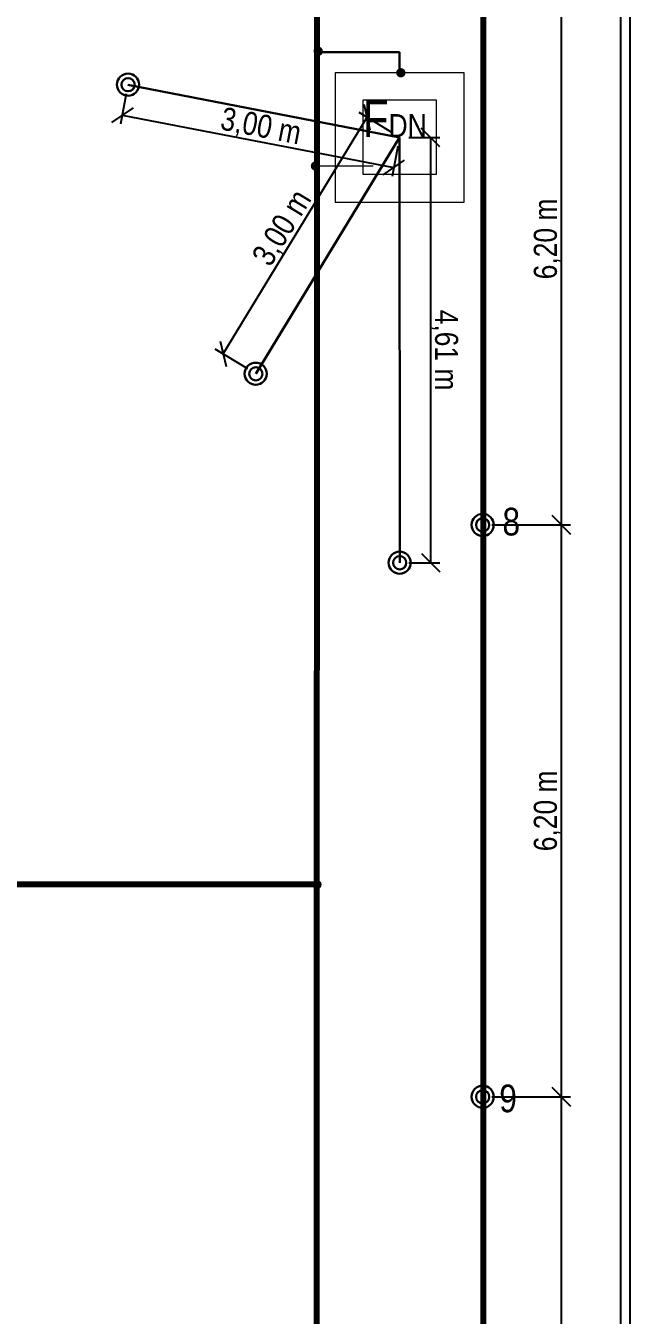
# Model space of a CAD drawing. Header units: inches. Extents: x -406115 to -363140, y -27318 to 35879.
# Drawn here: x -369694 to -363140, y 4708 to 18685 of the extents above; entities that cross this region are included whole.
import ezdxf

# ---------------------------------------------------------------- set-up
doc = ezdxf.new("R2010")
doc.units = ezdxf.units.IN
doc.header["$MEASUREMENT"] = 0
doc.header["$PDSIZE"] = 5
for name, color, linetype, lineweight, true_color in [('cote', 7, 'Continuous', 9, 0x525252), ('priza dirijare potentiale', 7, 'Continuous', 80, 0x9eff9e), ('priza pam.artificiala perimetrala', 7, 'Continuous', 80, 0x96222e), ('ramificatii la priza pamant', 7, 'Continuous', 5, 0x007a00)]:
    doc.layers.add(name, color=color, linetype=linetype, lineweight=lineweight, true_color=true_color)
for name, color, linetype, lineweight in [('electrozi verticali cupru perimetrali', 22, 'Continuous', 30), ('fundatii', 144, 'Continuous', 50), ('loc sudura', 92, 'Continuous', 30), ('priza pamant pentru descarcatoare', 6, 'Continuous', 30), ('ramificatie la priza fundatie', 5, 'Continuous', 30), ('text 1', 7, 'Continuous', 25)]:
    doc.layers.add(name, color=color, linetype=linetype, lineweight=lineweight)
doc.styles.get("Standard").update_dxf_attribs({"font": 'ARIALN.TTF'})
doc.dimstyles.get("Standard").update_dxf_attribs({"dimtxt": 250, "dimasz": 200, "dimexe": 100, "dimexo": 100, "dimgap": 100, "dimtad": 1, "dimlfac": 0.001, "dimzin": 0, "dimtxsty": 'Standard', "dimblk": 'OBLIQUE', "dimcen": 0.09, "dimadec": 0, "dimazin": 0, "dimtfac": 1, "dimtofl": 0, "dimtmove": 0, "dimatfit": 3, "dimfxl": 1, "dimtolj": 1, "dimtzin": 0, "dimarcsym": 1})

# ---------------------------------------------------------------- blocks, each defined once
blk = doc.blocks.new('_Oblique')
at = {"color": 0, "linetype": 'ByBlock', "lineweight": -2}
blk.add_line((-0.5, -0.5), (0.5, 0.5), dxfattribs=at)
blk = doc.blocks.new('*D265')
at = {"layer": 'cote', "color": 0, "lineweight": -2, "ltscale": 0.01, "transparency": 16777216}
for p, q in [((-364640, 19475), (-363786, 19475)), ((-363886, 13275), (-363886, 19475)), ((-364640, 13275), (-363786, 13275))]:
    blk.add_line(p, q, dxfattribs=at)
at = {"layer": 'Defpoints', "color": 0, "ltscale": 0.01, "transparency": 16777216}
for p in [(-364740, 19475), (-363886, 19475), (-364740, 13275)]:
    blk.add_point(p, dxfattribs=at)
at = {"layer": 'cote', "color": 0, "lineweight": -2, "ltscale": 0.01, "transparency": 16777216, "xscale": 200, "yscale": 200, "zscale": 200}
for p, rotation in [((-363886, 19475), 90), ((-363886, 13275), 270)]:
    blk.add_blockref('_Oblique', p, dxfattribs=dict(at, rotation=rotation))
at = {"layer": 'cote', "color": 0, "ltscale": 0.01, "transparency": 16777216, "insert": (-364037, 16375), "char_height": 250, "attachment_point": 5, "rotation": 90}
blk.add_mtext('\\A1;6,20 m', dxfattribs=at)
blk = doc.blocks.new('*D266')
at = {"layer": 'cote', "color": 0, "lineweight": -2, "ltscale": 0.01, "transparency": 16777216}
for p, q in [((-364639, 13275), (-363786, 13275)), ((-363886, 7075), (-363886, 13275)), ((-364640, 7075), (-363786, 7075))]:
    blk.add_line(p, q, dxfattribs=at)
at = {"layer": 'Defpoints', "color": 0, "ltscale": 0.01, "transparency": 16777216}
for p in [(-364739, 13275), (-363886, 13275), (-364740, 7075)]:
    blk.add_point(p, dxfattribs=at)
at = {"layer": 'cote', "color": 0, "lineweight": -2, "ltscale": 0.01, "transparency": 16777216, "xscale": 200, "yscale": 200, "zscale": 200}
for p, rotation in [((-363886, 13275), 90), ((-363886, 7075), 270)]:
    blk.add_blockref('_Oblique', p, dxfattribs=dict(at, rotation=rotation))
at = {"layer": 'cote', "color": 0, "ltscale": 0.01, "transparency": 16777216, "insert": (-364037, 10175), "char_height": 250, "attachment_point": 5, "rotation": 90}
blk.add_mtext('\\A1;6,20 m', dxfattribs=at)
blk = doc.blocks.new('*D267')
at = {"layer": 'cote', "color": 0, "lineweight": -2, "ltscale": 0.01, "transparency": 16777216}
for p, q in [((-364639, 7075), (-363786, 7075)), ((-363886, 875), (-363886, 7075)), ((-364639, 875), (-363786, 875))]:
    blk.add_line(p, q, dxfattribs=at)
at = {"layer": 'Defpoints', "color": 0, "ltscale": 0.01, "transparency": 16777216}
for p in [(-364739, 7075), (-363886, 7075), (-364739, 875)]:
    blk.add_point(p, dxfattribs=at)
at = {"layer": 'cote', "color": 0, "lineweight": -2, "ltscale": 0.01, "transparency": 16777216, "xscale": 200, "yscale": 200, "zscale": 200}
for p, rotation in [((-363886, 7075), 90), ((-363886, 875), 270)]:
    blk.add_blockref('_Oblique', p, dxfattribs=dict(at, rotation=rotation))
at = {"layer": 'cote', "color": 0, "ltscale": 0.01, "transparency": 16777216, "insert": (-364037, 3975), "char_height": 250, "attachment_point": 5, "rotation": 90}
blk.add_mtext('\\A1;6,20 m', dxfattribs=at)
blk = doc.blocks.new('*D290')
at = {"layer": 'cote', "color": 0, "lineweight": -2, "ltscale": 0.01, "transparency": 16777216}
for p, q in [((-368604, 17949), (-368667, 17620)), ((-368648, 17718), (-365703, 17149)), ((-365659, 17380), (-365722, 17051))]:
    blk.add_line(p, q, dxfattribs=at)
at = {"layer": 'Defpoints', "color": 0, "ltscale": 0.01, "transparency": 16777216}
for p in [(-368585, 18047), (-365640, 17478), (-365703, 17149)]:
    blk.add_point(p, dxfattribs=at)
at = {"layer": 'cote', "color": 0, "lineweight": -2, "ltscale": 0.01, "transparency": 16777216, "xscale": 200, "yscale": 200, "zscale": 200}
for p, rotation in [((-368648, 17718), 169.0685414707528), ((-365703, 17149), 349.0685414707528)]:
    blk.add_blockref('_Oblique', p, dxfattribs=dict(at, rotation=rotation))
at = {"layer": 'cote', "color": 0, "ltscale": 0.01, "transparency": 16777216, "insert": (-367147, 17581), "char_height": 250, "attachment_point": 5, "rotation": 349.0685}
blk.add_mtext('\\A1;3,00 m', dxfattribs=at)
blk = doc.blocks.new('*D291')
at = {"layer": 'cote', "color": 0, "lineweight": -2, "ltscale": 0.01, "transparency": 16777216}
for p, q in [((-367554, 15128), (-365993, 17693)), ((-365725, 17530), (-366079, 17745)), ((-367286, 14965), (-367639, 15180))]:
    blk.add_line(p, q, dxfattribs=at)
at = {"layer": 'Defpoints', "color": 0, "ltscale": 0.01, "transparency": 16777216}
for p in [(-365993, 17693), (-365640, 17478), (-367201, 14913)]:
    blk.add_point(p, dxfattribs=at)
at = {"layer": 'cote', "color": 0, "lineweight": -2, "ltscale": 0.01, "transparency": 16777216, "xscale": 200, "yscale": 200, "zscale": 200}
for p, rotation in [((-365993, 17693), 58.68524393625726), ((-367554, 15128), 238.6852439362573)]:
    blk.add_blockref('_Oblique', p, dxfattribs=dict(at, rotation=rotation))
at = {"layer": 'cote', "color": 0, "ltscale": 0.01, "transparency": 16777216, "insert": (-366902, 16488), "char_height": 250, "attachment_point": 5, "rotation": 58.6852}
blk.add_mtext('\\A1;3,00 m', dxfattribs=at)
blk = doc.blocks.new('*D292')
at = {"layer": 'cote', "color": 0, "lineweight": -2, "ltscale": 0.01, "transparency": 16777216}
for p, q in [((-365540, 17475), (-365205, 17475)), ((-365305, 17475), (-365304, 12865)), ((-365539, 12865), (-365204, 12865))]:
    blk.add_line(p, q, dxfattribs=at)
at = {"layer": 'Defpoints', "color": 0, "ltscale": 0.01, "transparency": 16777216}
for p in [(-365640, 17475), (-365639, 12865), (-365304, 12865)]:
    blk.add_point(p, dxfattribs=at)
at = {"layer": 'cote', "color": 0, "lineweight": -2, "ltscale": 0.01, "transparency": 16777216, "xscale": 200, "yscale": 200, "zscale": 200}
for p, rotation in [((-365305, 17475), 90.00621419788828), ((-365304, 12865), 270.0062141978883)]:
    blk.add_blockref('_Oblique', p, dxfattribs=dict(at, rotation=rotation))
at = {"layer": 'cote', "color": 0, "ltscale": 0.01, "transparency": 16777216, "insert": (-365154, 15170), "char_height": 250, "attachment_point": 5, "rotation": 270.0062}
blk.add_mtext('\\A1;4,61 m', dxfattribs=at)

msp = doc.modelspace()

# ---------------------------------------------------------------- hatches: boundary and pattern name
at = {"layer": 'loc sudura', "ltscale": 0.13}
h = msp.add_hatch(color=256, dxfattribs=at)
h.paths.add_polyline_path([(-366522.575, 18357.902), (-366522.575, 18459.902, -1)])
h.paths.add_polyline_path([(-366522.575, 18459.902), (-366522.575, 18408.902), (-366573.575, 18408.902, -0.414213563)])
h.paths.add_polyline_path([(-366522.575, 18408.902), (-366522.575, 18357.902, -0.414213562), (-366573.575, 18408.902)])
h = msp.add_hatch(color=256, dxfattribs=at)
h.paths.add_polyline_path([(-365626.477, 18125.124), (-365626.477, 18227.124, -1)])
h.paths.add_polyline_path([(-365626.477, 18227.124), (-365626.477, 18176.124), (-365677.477, 18176.124, -0.414213563)])
h.paths.add_polyline_path([(-365626.477, 18176.124), (-365626.477, 18125.124, -0.414213562), (-365677.477, 18176.124)])
h = msp.add_hatch(color=256, dxfattribs=at)
h.paths.add_polyline_path([(-366552.359, 17113.844), (-366552.359, 17215.844, -1)])
h.paths.add_polyline_path([(-366552.359, 17215.844), (-366552.359, 17164.844), (-366603.359, 17164.844, -0.414213563)])
h.paths.add_polyline_path([(-366552.359, 17164.844), (-366552.359, 17113.844, -0.414213562), (-366603.359, 17164.844)])
h = msp.add_hatch(color=256, dxfattribs=at)
h.paths.add_polyline_path([(-366537.12, 9324.913), (-366537.12, 9426.913, -1)])
h.paths.add_polyline_path([(-366537.12, 9426.913), (-366537.12, 9375.913), (-366588.12, 9375.913, -0.414213563)])
h.paths.add_polyline_path([(-366537.12, 9375.913), (-366537.12, 9324.913, -0.414213562), (-366588.12, 9375.913)])

# ---------------------------------------------------------------- linework, layer by layer
msp.add_lwpolyline([(-395339.872, 33474.769), (-395339.872, -14725.231), (-363139.872, -14725.231), (-363139.872, 33474.769)], close=True)
msp.add_lwpolyline([(-365368.63, -14625.231), (-363239.872, -14625.231), (-363239.872, 33374.769), (-377569.617, 33374.769)])
at = {"layer": 'electrozi verticali cupru perimetrali'}
for centre, radius in [((-368585.213, 18047.515), 120), ((-368584.804, 18046.938), 71.664), ((-367200.506, 14912.852), 120), ((-367200.006, 14912.352), 71.664), ((-364739.372, 13275.269), 120), ((-364739.872, 13274.769), 71.664), ((-365639.872, 12865.199), 120), ((-365639.372, 12864.699), 71.664), ((-364739.372, 7075.269), 120), ((-364739.872, 7074.769), 71.664)]:
    msp.add_circle(centre, radius, dxfattribs=at)
at = {"layer": 'fundatii', "color": 252, "lineweight": 15}
for points in [[(-366339.872, 18174.769), (-366339.872, 16774.769), (-364939.872, 16774.769), (-364939.872, 18174.769)], [(-366039.872, 17878.157), (-366039.872, 17078.157), (-365239.872, 17078.157), (-365239.872, 17878.157)]]:
    msp.add_lwpolyline(points, close=True, dxfattribs=at)
at = {"layer": 'priza dirijare potentiale'}
msp.add_line((-366539.372, 30075.269), (-366540.372, -11324.731), dxfattribs=at)
at = {"layer": 'priza dirijare potentiale', "ltscale": 0.01}
msp.add_line((-366539.872, 9375.269), (-369952.214, 9375.019), dxfattribs=at)
at = {"layer": 'priza pam.artificiala perimetrala'}
for p, q in [((-364733.228, 21230.239), (-364733.228, 14630.239)), ((-364733.728, 14629.739), (-364739.372, -13125.731))]:
    msp.add_line(p, q, dxfattribs=at)
at = {"layer": 'priza pamant pentru descarcatoare', "ltscale": 0.01}
for p, q in [((-365639.872, 17474.769), (-368585.681, 18046.636)), ((-367200.006, 14912.352), (-365639.872, 17474.769)), ((-365639.872, 17474.769), (-365639.372, 12864.699))]:
    msp.add_line(p, q, dxfattribs=at)
at = {"layer": 'ramificatie la priza fundatie', "ltscale": 0.01}
for p, q in [((-365639.872, 18399.979), (-366539.654, 18400)), ((-365639.872, 18174.769), (-365639.872, 18399.979))]:
    msp.add_line(p, q, dxfattribs=at)
at = {"layer": 'ramificatii la priza pamant', "ltscale": 0.01}
msp.add_line((-365927.501, 17163.454), (-366539.684, 17163.469), dxfattribs=at)

# ---------------------------------------------------------------- texts
at = {"layer": 'priza pam.artificiala perimetrala', "ltscale": 0.13, "char_height": 300, "width": 1701.26924, "attachment_point": 1, "rotation": 359.9188703}
for s, insert in [('8', (-364525.093, 13460.518)), ('9', (-364559.533, 7208.04))]:
    msp.add_mtext(s, dxfattribs=dict(at, insert=insert))
at = {"layer": 'text 1', "insert": (-366039.872, 17878.157), "char_height": 250, "width": 1533.03035, "attachment_point": 1}
msp.add_mtext('{\\H1.6x;F}DN', dxfattribs=at)

# ---------------------------------------------------------------- dimensions: what is measured, and where the dimension line sits
at = {"layer": 'cote', "ltscale": 0.01}
for base, p1, p2, picture, middle in [((-363886.492, 19474.769), (-364739.872, 13274.769), (-364739.872, 19474.769), '*D265', (-364036.731, 16374.769)), ((-363886.492, 13275.269), (-364739.872, 7074.769), (-364739.372, 13275.269), '*D266', (-364036.731, 10175.019)), ((-363886.492, 7075.269), (-364739.372, 875.269), (-364739.372, 7075.269), '*D267', (-364036.731, 3975.269))]:
    dim = msp.add_linear_dim(base=base, p1=p1, p2=p2, angle=90, dimstyle='Standard', override={"dimgap": 0, "dimpost": ' m'}, dxfattribs=at)
    dim.commit()
    dim.dimension.update_dxf_attribs({"geometry": picture, "text_midpoint": middle})
for p1, p2, distance, picture, middle in [((-368584.804, 18046.938), (-365639.872, 17478.157), -334.939, '*D290', (-367147.363, 17581.199)), ((-367200.506, 14912.852), (-365639.872, 17478.157), 413.462, '*D291', (-366901.773, 16488.482)), ((-365639.872, 17474.769), (-365639.372, 12864.699), 334.906, '*D292', (-365154.477, 15169.787))]:
    dim = msp.add_aligned_dim(p1=p1, p2=p2, distance=distance, dimstyle='Standard', override={"dimgap": 0, "dimpost": ' m'}, dxfattribs=at)
    dim.commit()
    dim.dimension.update_dxf_attribs({"geometry": picture, "text_midpoint": middle})

doc.saveas('drawing.dxf')
